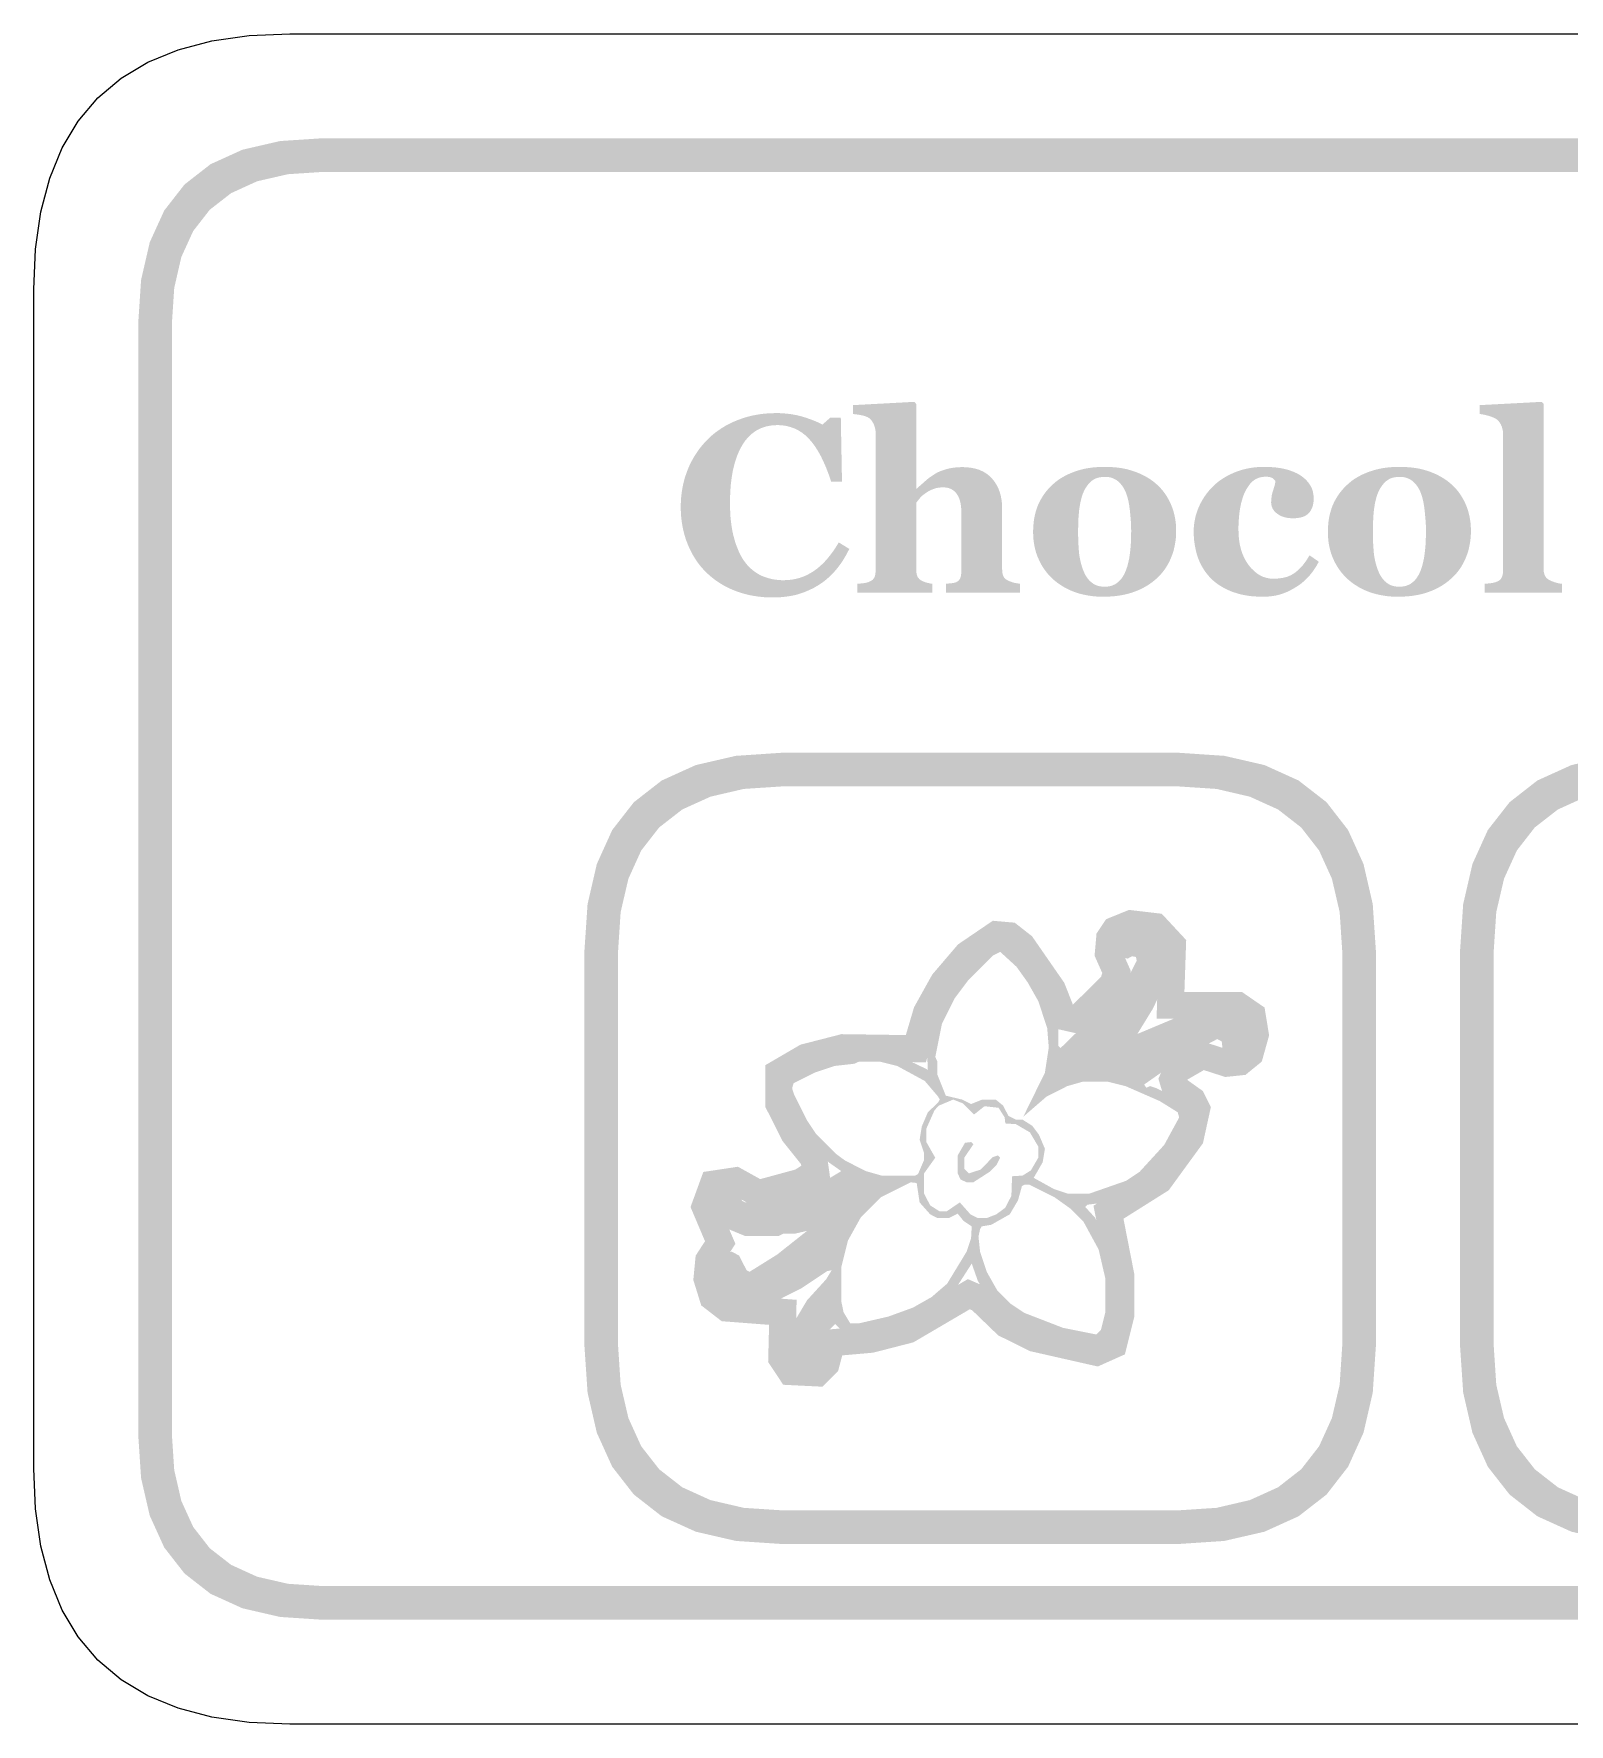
# Model space of a CAD drawing. Header units: millimetres. Extents: x 6 to 297, y 55 to 451.
# Drawn here: x 5.96 to 24.2, y 270.16 to 290.24 of the extents above; entities that cross this region are included whole.
import ezdxf

# ---------------------------------------------------------------- set-up
doc = ezdxf.new("R2010")
doc.units = ezdxf.units.MM
doc.layers.add('CUT', color=1, linetype='Continuous')
doc.layers.add('RASTER', color=7, linetype='Continuous')

msp = doc.modelspace()

# ---------------------------------------------------------------- hatches: boundary and pattern name
at = {"layer": 'RASTER'}
h = msp.add_hatch(color=7, dxfattribs=at)
h.paths.add_polyline_path([(7.2, 286.8), (7.234, 287.316), (7.337, 287.763), (7.509, 288.141), (7.75, 288.45), (8.059, 288.691), (8.438, 288.863), (8.884, 288.966), (9.4, 289), (66.6, 289), (67.116, 288.966), (67.563, 288.863), (67.941, 288.691), (68.25, 288.45), (68.491, 288.141), (68.663, 287.763), (68.766, 287.316), (68.8, 286.8), (68.8, 273.6), (68.766, 273.084), (68.663, 272.638), (68.491, 272.259), (68.25, 271.95), (67.941, 271.709), (67.563, 271.537), (67.116, 271.434), (66.6, 271.4), (9.4, 271.4), (8.884, 271.434), (8.438, 271.537), (8.059, 271.709), (7.75, 271.95), (7.509, 272.259), (7.337, 272.638), (7.234, 273.084), (7.2, 273.6)])
h.paths.add_polyline_path([(7.6, 286.8), (7.6, 273.6), (7.628, 273.178), (7.712, 272.813), (7.853, 272.503), (8.05, 272.25), (8.303, 272.053), (8.612, 271.912), (8.978, 271.828), (9.4, 271.8), (66.6, 271.8), (67.022, 271.828), (67.387, 271.912), (67.697, 272.053), (67.95, 272.25), (68.147, 272.503), (68.288, 272.813), (68.372, 273.178), (68.4, 273.6), (68.4, 286.8), (68.372, 287.222), (68.288, 287.588), (68.147, 287.897), (67.95, 288.15), (67.697, 288.347), (67.387, 288.488), (67.022, 288.572), (66.6, 288.6), (9.4, 288.6), (8.978, 288.572), (8.612, 288.488), (8.303, 288.347), (8.05, 288.15), (7.853, 287.897), (7.712, 287.588), (7.628, 287.222), (7.6, 286.8)], flags=0)
for points in [[(17.675, 283.6), (16.793, 283.6), (16.793, 283.707), (16.801, 283.708), (16.809, 283.708), (16.817, 283.709), (16.825, 283.71), (16.834, 283.711), (16.843, 283.712), (16.853, 283.713), (16.862, 283.714), (16.872, 283.715), (16.881, 283.717), (16.889, 283.718), (16.897, 283.72), (16.904, 283.722), (16.91, 283.724), (16.916, 283.726), (16.921, 283.729), (16.928, 283.733), (16.935, 283.738), (16.941, 283.743), (16.947, 283.749), (16.952, 283.755), (16.957, 283.761), (16.961, 283.768), (16.964, 283.776), (16.967, 283.784), (16.97, 283.793), (16.972, 283.803), (16.973, 283.814), (16.975, 283.826), (16.976, 283.838), (16.976, 283.852), (16.977, 283.867), (16.977, 284.552), (16.976, 284.589), (16.973, 284.623), (16.969, 284.655), (16.962, 284.684), (16.955, 284.711), (16.945, 284.736), (16.933, 284.758), (16.92, 284.778), (16.905, 284.795), (16.889, 284.81), (16.871, 284.823), (16.852, 284.834), (16.831, 284.842), (16.809, 284.848), (16.785, 284.851), (16.76, 284.852), (16.745, 284.852), (16.731, 284.851), (16.717, 284.85), (16.703, 284.848), (16.69, 284.846), (16.676, 284.843), (16.663, 284.839), (16.651, 284.835), (16.638, 284.83), (16.626, 284.825), (16.613, 284.819), (16.601, 284.813), (16.588, 284.807), (16.576, 284.799), (16.564, 284.792), (16.552, 284.784), (16.541, 284.776), (16.532, 284.769), (16.522, 284.761), (16.513, 284.754), (16.505, 284.746), (16.498, 284.739), (16.49, 284.731), (16.484, 284.724), (16.477, 284.716), (16.471, 284.709), (16.466, 284.701), (16.46, 284.695), (16.455, 284.688), (16.45, 284.682), (16.445, 284.675), (16.44, 284.669), (16.44, 283.883), (16.441, 283.87), (16.441, 283.857), (16.442, 283.845), (16.444, 283.834), (16.446, 283.824), (16.448, 283.814), (16.451, 283.805), (16.454, 283.797), (16.457, 283.789), (16.462, 283.782), (16.467, 283.775), (16.473, 283.768), (16.479, 283.762), (16.487, 283.756), (16.495, 283.75), (16.503, 283.745), (16.509, 283.742), (16.515, 283.739), (16.522, 283.736), (16.529, 283.733), (16.536, 283.73), (16.544, 283.727), (16.553, 283.724), (16.561, 283.722), (16.57, 283.719), (16.579, 283.717), (16.588, 283.715), (16.597, 283.713), (16.605, 283.711), (16.614, 283.709), (16.622, 283.708), (16.631, 283.707), (16.631, 283.6), (15.74, 283.6), (15.74, 283.707), (15.75, 283.708), (15.759, 283.708), (15.768, 283.709), (15.778, 283.71), (15.787, 283.711), (15.796, 283.712), (15.805, 283.713), (15.814, 283.714), (15.823, 283.715), (15.832, 283.717), (15.84, 283.718), (15.848, 283.72), (15.856, 283.722), (15.864, 283.724), (15.871, 283.726), (15.878, 283.729), (15.889, 283.734), (15.899, 283.739), (15.909, 283.744), (15.917, 283.75), (15.925, 283.757), (15.931, 283.764), (15.937, 283.771), (15.942, 283.779), (15.946, 283.788), (15.949, 283.797), (15.952, 283.807), (15.954, 283.818), (15.956, 283.829), (15.957, 283.841), (15.958, 283.853), (15.958, 283.867), (15.958, 285.5), (15.958, 285.512), (15.957, 285.524), (15.955, 285.536), (15.953, 285.548), (15.95, 285.561), (15.946, 285.574), (15.942, 285.586), (15.937, 285.6), (15.931, 285.612), (15.924, 285.624), (15.918, 285.635), (15.91, 285.646), (15.902, 285.655), (15.894, 285.664), (15.885, 285.672), (15.875, 285.679), (15.867, 285.683), (15.859, 285.688), (15.849, 285.692), (15.839, 285.696), (15.828, 285.699), (15.816, 285.703), (15.804, 285.706), (15.79, 285.709), (15.776, 285.711), (15.763, 285.714), (15.75, 285.716), (15.737, 285.718), (15.725, 285.719), (15.713, 285.721), (15.702, 285.722), (15.69, 285.723), (15.69, 285.829), (16.418, 285.868), (16.44, 285.844), (16.44, 284.836), (16.446, 284.836), (16.46, 284.849), (16.473, 284.861), (16.486, 284.872), (16.499, 284.884), (16.512, 284.895), (16.524, 284.906), (16.535, 284.916), (16.547, 284.926), (16.558, 284.936), (16.57, 284.947), (16.583, 284.957), (16.596, 284.967), (16.61, 284.977), (16.625, 284.987), (16.64, 284.997), (16.656, 285.008), (16.67, 285.016), (16.685, 285.025), (16.701, 285.033), (16.718, 285.04), (16.736, 285.048), (16.756, 285.055), (16.776, 285.061), (16.797, 285.068), (16.819, 285.074), (16.842, 285.079), (16.864, 285.083), (16.888, 285.086), (16.912, 285.089), (16.936, 285.091), (16.96, 285.092), (16.985, 285.093), (17.043, 285.091), (17.097, 285.084), (17.147, 285.074), (17.193, 285.059), (17.236, 285.039), (17.275, 285.016), (17.31, 284.988), (17.342, 284.956), (17.37, 284.921), (17.394, 284.883), (17.415, 284.842), (17.432, 284.799), (17.445, 284.752), (17.454, 284.703), (17.46, 284.652), (17.461, 284.598), (17.461, 283.88), (17.462, 283.867), (17.462, 283.854), (17.464, 283.842), (17.465, 283.831), (17.468, 283.821), (17.47, 283.811), (17.474, 283.802), (17.478, 283.793), (17.482, 283.786), (17.487, 283.778), (17.494, 283.771), (17.501, 283.764), (17.509, 283.758), (17.517, 283.752), (17.527, 283.747), (17.538, 283.742), (17.544, 283.739), (17.551, 283.736), (17.558, 283.734), (17.565, 283.731), (17.573, 283.729), (17.58, 283.726), (17.588, 283.724), (17.596, 283.722), (17.604, 283.719), (17.613, 283.717), (17.622, 283.715), (17.632, 283.714), (17.642, 283.712), (17.653, 283.71), (17.664, 283.708), (17.675, 283.707)], [(24.11, 283.6), (23.192, 283.6), (23.192, 283.707), (23.201, 283.708), (23.211, 283.708), (23.22, 283.709), (23.229, 283.71), (23.239, 283.711), (23.248, 283.712), (23.257, 283.713), (23.266, 283.714), (23.275, 283.715), (23.283, 283.717), (23.292, 283.718), (23.3, 283.72), (23.308, 283.722), (23.315, 283.724), (23.323, 283.726), (23.33, 283.729), (23.341, 283.734), (23.351, 283.739), (23.361, 283.744), (23.369, 283.75), (23.376, 283.757), (23.383, 283.764), (23.389, 283.771), (23.393, 283.779), (23.397, 283.788), (23.401, 283.797), (23.404, 283.807), (23.406, 283.818), (23.408, 283.829), (23.409, 283.841), (23.41, 283.853), (23.41, 283.867), (23.41, 285.49), (23.41, 285.503), (23.409, 285.517), (23.407, 285.53), (23.404, 285.543), (23.401, 285.556), (23.397, 285.569), (23.393, 285.581), (23.387, 285.593), (23.382, 285.604), (23.375, 285.615), (23.368, 285.625), (23.361, 285.635), (23.353, 285.644), (23.345, 285.652), (23.336, 285.659), (23.327, 285.665), (23.319, 285.67), (23.31, 285.675), (23.3, 285.68), (23.29, 285.684), (23.278, 285.689), (23.266, 285.693), (23.252, 285.698), (23.238, 285.702), (23.223, 285.706), (23.209, 285.71), (23.195, 285.713), (23.182, 285.716), (23.169, 285.718), (23.157, 285.72), (23.145, 285.722), (23.133, 285.723), (23.133, 285.829), (23.87, 285.868), (23.892, 285.844), (23.892, 283.886), (23.892, 283.872), (23.893, 283.86), (23.895, 283.848), (23.897, 283.837), (23.9, 283.826), (23.903, 283.816), (23.907, 283.806), (23.911, 283.798), (23.916, 283.79), (23.922, 283.782), (23.929, 283.775), (23.936, 283.768), (23.944, 283.761), (23.953, 283.755), (23.962, 283.75), (23.973, 283.745), (23.98, 283.742), (23.987, 283.739), (23.995, 283.736), (24.003, 283.733), (24.01, 283.73), (24.018, 283.727), (24.026, 283.724), (24.034, 283.722), (24.042, 283.719), (24.051, 283.717), (24.06, 283.715), (24.069, 283.713), (24.079, 283.711), (24.089, 283.709), (24.1, 283.708), (24.11, 283.707)], [(14.731, 283.544), (14.674, 283.545), (14.619, 283.549), (14.564, 283.555), (14.51, 283.563), (14.457, 283.573), (14.405, 283.586), (14.353, 283.601), (14.303, 283.618), (14.254, 283.638), (14.207, 283.659), (14.161, 283.683), (14.117, 283.709), (14.074, 283.737), (14.033, 283.767), (13.994, 283.799), (13.956, 283.833), (13.921, 283.868), (13.887, 283.906), (13.856, 283.945), (13.826, 283.987), (13.799, 284.03), (13.773, 284.076), (13.749, 284.124), (13.728, 284.173), (13.708, 284.225), (13.691, 284.277), (13.677, 284.331), (13.665, 284.386), (13.656, 284.443), (13.649, 284.5), (13.645, 284.559), (13.644, 284.62), (13.645, 284.679), (13.649, 284.738), (13.656, 284.796), (13.665, 284.852), (13.677, 284.908), (13.691, 284.962), (13.709, 285.015), (13.728, 285.067), (13.75, 285.118), (13.775, 285.167), (13.801, 285.214), (13.83, 285.259), (13.86, 285.303), (13.893, 285.345), (13.928, 285.385), (13.965, 285.424), (14.003, 285.46), (14.043, 285.494), (14.085, 285.525), (14.129, 285.555), (14.175, 285.583), (14.223, 285.608), (14.272, 285.632), (14.324, 285.653), (14.377, 285.672), (14.43, 285.689), (14.485, 285.703), (14.541, 285.714), (14.597, 285.723), (14.654, 285.729), (14.713, 285.733), (14.772, 285.734), (14.815, 285.734), (14.856, 285.732), (14.897, 285.728), (14.937, 285.724), (14.976, 285.718), (15.014, 285.711), (15.051, 285.702), (15.087, 285.693), (15.122, 285.682), (15.155, 285.671), (15.187, 285.66), (15.218, 285.648), (15.247, 285.636), (15.275, 285.624), (15.302, 285.611), (15.327, 285.598), (15.418, 285.679), (15.545, 285.679), (15.559, 284.92), (15.43, 284.92), (15.402, 285.004), (15.372, 285.082), (15.341, 285.154), (15.309, 285.221), (15.275, 285.282), (15.24, 285.337), (15.204, 285.386), (15.166, 285.43), (15.127, 285.468), (15.085, 285.501), (15.041, 285.529), (14.995, 285.552), (14.947, 285.569), (14.897, 285.582), (14.845, 285.59), (14.791, 285.592), (14.724, 285.588), (14.662, 285.577), (14.603, 285.558), (14.549, 285.532), (14.498, 285.497), (14.452, 285.456), (14.41, 285.407), (14.372, 285.35), (14.338, 285.286), (14.309, 285.216), (14.285, 285.14), (14.264, 285.058), (14.249, 284.97), (14.237, 284.876), (14.231, 284.776), (14.229, 284.669), (14.229, 284.609), (14.232, 284.55), (14.235, 284.494), (14.241, 284.44), (14.248, 284.388), (14.256, 284.339), (14.266, 284.292), (14.278, 284.247), (14.29, 284.204), (14.304, 284.163), (14.319, 284.125), (14.334, 284.089), (14.351, 284.055), (14.368, 284.022), (14.386, 283.993), (14.406, 283.965), (14.427, 283.938), (14.45, 283.913), (14.474, 283.89), (14.498, 283.868), (14.524, 283.849), (14.551, 283.831), (14.578, 283.815), (14.606, 283.801), (14.636, 283.789), (14.666, 283.779), (14.697, 283.77), (14.728, 283.762), (14.761, 283.757), (14.794, 283.753), (14.828, 283.75), (14.863, 283.749), (14.913, 283.751), (14.963, 283.756), (15.01, 283.765), (15.057, 283.777), (15.102, 283.793), (15.145, 283.812), (15.187, 283.835), (15.228, 283.861), (15.268, 283.89), (15.307, 283.924), (15.345, 283.96), (15.382, 284.001), (15.418, 284.045), (15.453, 284.092), (15.487, 284.143), (15.521, 284.198), (15.646, 284.121), (15.63, 284.09), (15.614, 284.059), (15.597, 284.029), (15.579, 283.999), (15.561, 283.971), (15.542, 283.943), (15.523, 283.917), (15.503, 283.891), (15.482, 283.866), (15.461, 283.842), (15.439, 283.818), (15.416, 283.796), (15.392, 283.775), (15.368, 283.754), (15.343, 283.734), (15.317, 283.716), (15.288, 283.696), (15.258, 283.678), (15.227, 283.66), (15.195, 283.644), (15.163, 283.629), (15.13, 283.615), (15.096, 283.602), (15.061, 283.59), (15.026, 283.579), (14.988, 283.57), (14.949, 283.562), (14.909, 283.556), (14.867, 283.551), (14.823, 283.547), (14.778, 283.545), (14.731, 283.544)], [(20.554, 283.553), (20.504, 283.554), (20.455, 283.557), (20.408, 283.561), (20.362, 283.568), (20.318, 283.576), (20.275, 283.586), (20.234, 283.599), (20.194, 283.612), (20.156, 283.628), (20.12, 283.645), (20.085, 283.663), (20.052, 283.683), (20.021, 283.703), (19.991, 283.726), (19.963, 283.749), (19.937, 283.774), (19.913, 283.801), (19.89, 283.829), (19.868, 283.858), (19.849, 283.888), (19.831, 283.919), (19.814, 283.952), (19.799, 283.985), (19.786, 284.02), (19.774, 284.056), (19.764, 284.093), (19.756, 284.13), (19.749, 284.169), (19.743, 284.208), (19.739, 284.248), (19.737, 284.288), (19.736, 284.329), (19.737, 284.367), (19.74, 284.405), (19.745, 284.442), (19.752, 284.478), (19.76, 284.514), (19.771, 284.55), (19.783, 284.585), (19.797, 284.62), (19.813, 284.653), (19.83, 284.686), (19.849, 284.718), (19.869, 284.749), (19.89, 284.778), (19.913, 284.807), (19.937, 284.835), (19.962, 284.861), (19.989, 284.887), (20.019, 284.912), (20.049, 284.935), (20.082, 284.957), (20.116, 284.978), (20.152, 284.997), (20.189, 285.015), (20.228, 285.032), (20.268, 285.047), (20.309, 285.06), (20.352, 285.071), (20.395, 285.08), (20.439, 285.087), (20.485, 285.092), (20.531, 285.095), (20.579, 285.096), (20.644, 285.094), (20.706, 285.089), (20.765, 285.081), (20.82, 285.07), (20.871, 285.056), (20.919, 285.038), (20.964, 285.018), (21.005, 284.994), (21.042, 284.967), (21.073, 284.938), (21.1, 284.907), (21.122, 284.874), (21.14, 284.839), (21.152, 284.801), (21.159, 284.761), (21.162, 284.719), (21.161, 284.693), (21.158, 284.669), (21.154, 284.646), (21.148, 284.624), (21.14, 284.603), (21.13, 284.584), (21.119, 284.566), (21.106, 284.549), (21.091, 284.534), (21.073, 284.521), (21.053, 284.51), (21.03, 284.501), (21.005, 284.494), (20.977, 284.489), (20.947, 284.486), (20.914, 284.485), (20.887, 284.486), (20.861, 284.488), (20.837, 284.492), (20.813, 284.498), (20.791, 284.505), (20.769, 284.514), (20.749, 284.525), (20.73, 284.538), (20.713, 284.551), (20.698, 284.566), (20.685, 284.582), (20.675, 284.598), (20.667, 284.616), (20.661, 284.635), (20.657, 284.654), (20.656, 284.675), (20.657, 284.693), (20.658, 284.711), (20.66, 284.729), (20.662, 284.747), (20.665, 284.764), (20.669, 284.782), (20.674, 284.8), (20.68, 284.817), (20.685, 284.834), (20.69, 284.85), (20.695, 284.865), (20.698, 284.879), (20.702, 284.892), (20.704, 284.904), (20.706, 284.915), (20.708, 284.924), (20.703, 284.931), (20.699, 284.937), (20.694, 284.942), (20.689, 284.947), (20.684, 284.952), (20.678, 284.957), (20.673, 284.961), (20.667, 284.965), (20.66, 284.968), (20.652, 284.971), (20.644, 284.973), (20.635, 284.975), (20.625, 284.976), (20.613, 284.978), (20.602, 284.978), (20.589, 284.978), (20.573, 284.978), (20.557, 284.976), (20.541, 284.974), (20.526, 284.971), (20.511, 284.966), (20.497, 284.961), (20.482, 284.955), (20.469, 284.948), (20.455, 284.939), (20.442, 284.929), (20.429, 284.918), (20.416, 284.905), (20.404, 284.891), (20.392, 284.875), (20.38, 284.858), (20.368, 284.839), (20.357, 284.82), (20.346, 284.8), (20.336, 284.777), (20.327, 284.754), (20.318, 284.728), (20.31, 284.701), (20.302, 284.673), (20.295, 284.643), (20.289, 284.611), (20.283, 284.578), (20.279, 284.544), (20.275, 284.507), (20.272, 284.47), (20.27, 284.43), (20.268, 284.39), (20.268, 284.347), (20.27, 284.283), (20.276, 284.223), (20.285, 284.166), (20.299, 284.112), (20.316, 284.061), (20.337, 284.013), (20.362, 283.968), (20.39, 283.927), (20.422, 283.889), (20.455, 283.857), (20.489, 283.829), (20.525, 283.807), (20.562, 283.789), (20.601, 283.777), (20.641, 283.769), (20.683, 283.767), (20.722, 283.768), (20.76, 283.772), (20.795, 283.777), (20.829, 283.785), (20.86, 283.795), (20.889, 283.808), (20.916, 283.823), (20.941, 283.84), (20.965, 283.859), (20.988, 283.88), (21.01, 283.902), (21.032, 283.927), (21.053, 283.954), (21.073, 283.982), (21.093, 284.013), (21.112, 284.045), (21.222, 283.969), (21.21, 283.947), (21.198, 283.925), (21.185, 283.904), (21.172, 283.884), (21.158, 283.863), (21.144, 283.844), (21.129, 283.825), (21.113, 283.806), (21.097, 283.788), (21.08, 283.77), (21.063, 283.753), (21.044, 283.736), (21.025, 283.72), (21.005, 283.704), (20.984, 283.689), (20.962, 283.675), (20.939, 283.66), (20.916, 283.647), (20.893, 283.634), (20.869, 283.622), (20.846, 283.611), (20.822, 283.601), (20.799, 283.592), (20.775, 283.584), (20.751, 283.577), (20.725, 283.57), (20.699, 283.565), (20.672, 283.561), (20.644, 283.557), (20.615, 283.555), (20.585, 283.554), (20.554, 283.553)]]:
    msp.add_hatch(color=7, dxfattribs=at).paths.add_polyline_path(points)
h = msp.add_hatch(color=7, dxfattribs=at)
h.paths.add_polyline_path([(19.306, 284.88), (19.332, 284.854), (19.357, 284.827), (19.38, 284.799), (19.401, 284.769), (19.421, 284.738), (19.439, 284.706), (19.456, 284.673), (19.471, 284.639), (19.485, 284.603), (19.496, 284.567), (19.506, 284.53), (19.514, 284.492), (19.52, 284.454), (19.525, 284.414), (19.527, 284.375), (19.528, 284.334), (19.527, 284.294), (19.525, 284.254), (19.52, 284.215), (19.514, 284.176), (19.506, 284.138), (19.497, 284.1), (19.485, 284.063), (19.472, 284.027), (19.457, 283.992), (19.44, 283.957), (19.422, 283.925), (19.403, 283.893), (19.381, 283.863), (19.358, 283.834), (19.333, 283.806), (19.307, 283.78), (19.278, 283.754), (19.246, 283.728), (19.214, 283.705), (19.18, 283.683), (19.145, 283.663), (19.108, 283.644), (19.07, 283.627), (19.031, 283.612), (18.99, 283.598), (18.948, 283.586), (18.904, 283.576), (18.859, 283.568), (18.812, 283.561), (18.764, 283.557), (18.715, 283.554), (18.664, 283.553), (18.62, 283.554), (18.576, 283.556), (18.534, 283.56), (18.492, 283.566), (18.452, 283.573), (18.412, 283.582), (18.373, 283.592), (18.335, 283.604), (18.298, 283.618), (18.262, 283.633), (18.227, 283.65), (18.194, 283.668), (18.161, 283.689), (18.129, 283.71), (18.099, 283.733), (18.069, 283.758), (18.042, 283.783), (18.017, 283.81), (17.992, 283.838), (17.97, 283.868), (17.948, 283.899), (17.929, 283.931), (17.91, 283.965), (17.894, 284.001), (17.878, 284.037), (17.865, 284.075), (17.854, 284.114), (17.845, 284.154), (17.838, 284.194), (17.833, 284.236), (17.83, 284.279), (17.829, 284.324), (17.83, 284.367), (17.833, 284.409), (17.837, 284.45), (17.843, 284.49), (17.851, 284.528), (17.861, 284.565), (17.872, 284.602), (17.885, 284.636), (17.9, 284.67), (17.917, 284.703), (17.936, 284.735), (17.956, 284.766), (17.978, 284.796), (18.002, 284.825), (18.027, 284.853), (18.055, 284.88), (18.083, 284.905), (18.112, 284.929), (18.143, 284.951), (18.176, 284.971), (18.21, 284.99), (18.246, 285.008), (18.283, 285.024), (18.322, 285.039), (18.362, 285.052), (18.404, 285.064), (18.446, 285.074), (18.49, 285.082), (18.535, 285.088), (18.581, 285.092), (18.629, 285.095), (18.677, 285.096), (18.728, 285.095), (18.777, 285.092), (18.824, 285.088), (18.87, 285.082), (18.914, 285.074), (18.957, 285.064), (18.999, 285.052), (19.038, 285.039), (19.077, 285.024), (19.114, 285.008), (19.149, 284.99), (19.183, 284.971), (19.216, 284.951), (19.247, 284.929), (19.277, 284.905), (19.306, 284.88)])
h.paths.add_polyline_path([(18.931, 283.865), (18.938, 283.886), (18.946, 283.908), (18.952, 283.932), (18.959, 283.956), (18.964, 283.981), (18.97, 284.008), (18.974, 284.036), (18.978, 284.064), (18.982, 284.094), (18.985, 284.125), (18.988, 284.158), (18.99, 284.191), (18.991, 284.226), (18.993, 284.262), (18.993, 284.299), (18.994, 284.337), (18.993, 284.363), (18.993, 284.39), (18.992, 284.418), (18.99, 284.447), (18.988, 284.476), (18.985, 284.507), (18.982, 284.539), (18.979, 284.571), (18.975, 284.603), (18.971, 284.634), (18.966, 284.662), (18.961, 284.689), (18.955, 284.714), (18.949, 284.738), (18.942, 284.759), (18.935, 284.779), (18.926, 284.802), (18.916, 284.823), (18.905, 284.843), (18.893, 284.862), (18.881, 284.879), (18.867, 284.895), (18.853, 284.91), (18.838, 284.924), (18.822, 284.937), (18.804, 284.947), (18.786, 284.956), (18.767, 284.964), (18.747, 284.97), (18.726, 284.974), (18.703, 284.976), (18.68, 284.977), (18.655, 284.976), (18.631, 284.973), (18.608, 284.969), (18.587, 284.963), (18.566, 284.955), (18.548, 284.945), (18.53, 284.933), (18.514, 284.92), (18.499, 284.905), (18.485, 284.889), (18.471, 284.872), (18.459, 284.854), (18.447, 284.835), (18.437, 284.815), (18.427, 284.794), (18.418, 284.772), (18.411, 284.751), (18.404, 284.728), (18.398, 284.705), (18.392, 284.681), (18.387, 284.656), (18.383, 284.631), (18.379, 284.604), (18.375, 284.576), (18.373, 284.548), (18.37, 284.52), (18.368, 284.491), (18.367, 284.462), (18.365, 284.433), (18.365, 284.403), (18.364, 284.373), (18.364, 284.343), (18.364, 284.304), (18.364, 284.266), (18.365, 284.231), (18.366, 284.197), (18.368, 284.165), (18.37, 284.134), (18.372, 284.105), (18.374, 284.078), (18.377, 284.052), (18.381, 284.026), (18.386, 284), (18.392, 283.973), (18.398, 283.947), (18.406, 283.921), (18.414, 283.894), (18.424, 283.868), (18.433, 283.846), (18.443, 283.825), (18.453, 283.805), (18.465, 283.787), (18.477, 283.769), (18.491, 283.753), (18.505, 283.738), (18.521, 283.725), (18.537, 283.712), (18.554, 283.701), (18.572, 283.692), (18.592, 283.685), (18.612, 283.679), (18.634, 283.675), (18.657, 283.673), (18.68, 283.672), (18.702, 283.673), (18.723, 283.675), (18.743, 283.679), (18.762, 283.684), (18.78, 283.691), (18.798, 283.699), (18.815, 283.709), (18.831, 283.721), (18.846, 283.734), (18.861, 283.748), (18.875, 283.764), (18.887, 283.781), (18.899, 283.8), (18.911, 283.82), (18.921, 283.842), (18.931, 283.865)], flags=0)
h = msp.add_hatch(color=7, dxfattribs=at)
h.paths.add_polyline_path([(22.807, 284.88), (22.833, 284.854), (22.858, 284.827), (22.881, 284.799), (22.902, 284.769), (22.922, 284.738), (22.94, 284.706), (22.957, 284.673), (22.972, 284.639), (22.986, 284.603), (22.997, 284.567), (23.007, 284.53), (23.015, 284.492), (23.021, 284.454), (23.026, 284.414), (23.028, 284.375), (23.029, 284.334), (23.028, 284.294), (23.026, 284.254), (23.021, 284.215), (23.015, 284.176), (23.007, 284.138), (22.998, 284.1), (22.986, 284.063), (22.973, 284.027), (22.958, 283.992), (22.941, 283.957), (22.923, 283.925), (22.904, 283.893), (22.882, 283.863), (22.859, 283.834), (22.834, 283.806), (22.808, 283.78), (22.778, 283.754), (22.747, 283.728), (22.715, 283.705), (22.681, 283.683), (22.646, 283.663), (22.609, 283.644), (22.571, 283.627), (22.532, 283.612), (22.491, 283.598), (22.449, 283.586), (22.405, 283.576), (22.36, 283.568), (22.313, 283.561), (22.265, 283.557), (22.216, 283.554), (22.165, 283.553), (22.121, 283.554), (22.077, 283.556), (22.035, 283.56), (21.993, 283.566), (21.953, 283.573), (21.913, 283.582), (21.874, 283.592), (21.836, 283.604), (21.799, 283.618), (21.763, 283.633), (21.728, 283.65), (21.695, 283.668), (21.662, 283.689), (21.63, 283.71), (21.6, 283.733), (21.57, 283.758), (21.543, 283.783), (21.518, 283.81), (21.493, 283.838), (21.471, 283.868), (21.449, 283.899), (21.43, 283.931), (21.411, 283.965), (21.395, 284.001), (21.379, 284.037), (21.366, 284.075), (21.355, 284.114), (21.346, 284.154), (21.339, 284.194), (21.334, 284.236), (21.331, 284.279), (21.33, 284.324), (21.331, 284.367), (21.334, 284.409), (21.338, 284.45), (21.344, 284.49), (21.352, 284.528), (21.362, 284.565), (21.373, 284.602), (21.386, 284.636), (21.401, 284.67), (21.418, 284.703), (21.437, 284.735), (21.457, 284.766), (21.479, 284.796), (21.503, 284.825), (21.528, 284.853), (21.556, 284.88), (21.584, 284.905), (21.613, 284.929), (21.644, 284.951), (21.677, 284.971), (21.711, 284.99), (21.747, 285.008), (21.784, 285.024), (21.823, 285.039), (21.863, 285.052), (21.905, 285.064), (21.947, 285.074), (21.991, 285.082), (22.036, 285.088), (22.082, 285.092), (22.13, 285.095), (22.178, 285.096), (22.229, 285.095), (22.278, 285.092), (22.325, 285.088), (22.371, 285.082), (22.415, 285.074), (22.458, 285.064), (22.5, 285.052), (22.539, 285.039), (22.578, 285.024), (22.615, 285.008), (22.65, 284.99), (22.684, 284.971), (22.717, 284.951), (22.748, 284.929), (22.778, 284.905), (22.807, 284.88)])
h.paths.add_polyline_path([(22.432, 283.865), (22.439, 283.886), (22.447, 283.908), (22.453, 283.932), (22.46, 283.956), (22.465, 283.981), (22.471, 284.008), (22.475, 284.036), (22.479, 284.064), (22.483, 284.094), (22.486, 284.125), (22.489, 284.158), (22.491, 284.191), (22.492, 284.226), (22.494, 284.262), (22.494, 284.299), (22.495, 284.337), (22.494, 284.363), (22.494, 284.39), (22.493, 284.418), (22.491, 284.447), (22.489, 284.476), (22.486, 284.507), (22.483, 284.539), (22.48, 284.571), (22.476, 284.603), (22.472, 284.634), (22.467, 284.662), (22.462, 284.689), (22.456, 284.714), (22.45, 284.738), (22.443, 284.759), (22.436, 284.779), (22.427, 284.802), (22.417, 284.823), (22.406, 284.843), (22.394, 284.862), (22.382, 284.879), (22.368, 284.895), (22.354, 284.91), (22.339, 284.924), (22.323, 284.937), (22.305, 284.947), (22.287, 284.956), (22.268, 284.964), (22.248, 284.97), (22.227, 284.974), (22.204, 284.976), (22.181, 284.977), (22.156, 284.976), (22.132, 284.973), (22.109, 284.969), (22.088, 284.963), (22.067, 284.955), (22.049, 284.945), (22.031, 284.933), (22.015, 284.92), (22, 284.905), (21.986, 284.889), (21.972, 284.872), (21.96, 284.854), (21.948, 284.835), (21.938, 284.815), (21.928, 284.794), (21.919, 284.772), (21.912, 284.751), (21.905, 284.728), (21.899, 284.705), (21.893, 284.681), (21.888, 284.656), (21.884, 284.631), (21.88, 284.604), (21.876, 284.576), (21.874, 284.548), (21.871, 284.52), (21.869, 284.491), (21.868, 284.462), (21.866, 284.433), (21.865, 284.403), (21.865, 284.373), (21.865, 284.343), (21.865, 284.304), (21.865, 284.266), (21.866, 284.231), (21.867, 284.197), (21.869, 284.165), (21.871, 284.134), (21.873, 284.105), (21.875, 284.078), (21.878, 284.052), (21.882, 284.026), (21.887, 284), (21.893, 283.973), (21.899, 283.947), (21.907, 283.921), (21.915, 283.894), (21.925, 283.868), (21.934, 283.846), (21.943, 283.825), (21.954, 283.805), (21.966, 283.787), (21.978, 283.769), (21.992, 283.753), (22.006, 283.738), (22.021, 283.725), (22.038, 283.712), (22.055, 283.701), (22.073, 283.692), (22.093, 283.685), (22.113, 283.679), (22.135, 283.675), (22.158, 283.673), (22.181, 283.672), (22.203, 283.673), (22.224, 283.675), (22.244, 283.679), (22.263, 283.684), (22.281, 283.691), (22.299, 283.699), (22.316, 283.709), (22.332, 283.721), (22.347, 283.734), (22.362, 283.748), (22.376, 283.764), (22.388, 283.781), (22.4, 283.8), (22.412, 283.82), (22.422, 283.842), (22.432, 283.865)], flags=0)
h = msp.add_hatch(color=7, dxfattribs=at)
h.paths.add_polyline_path([(12.5, 279.35), (12.537, 279.901), (12.647, 280.378), (12.83, 280.782), (13.087, 281.112), (13.418, 281.37), (13.822, 281.553), (14.299, 281.663), (14.85, 281.7), (19.55, 281.7), (20.101, 281.663), (20.578, 281.553), (20.982, 281.37), (21.313, 281.113), (21.57, 280.782), (21.753, 280.378), (21.863, 279.901), (21.9, 279.35), (21.9, 274.65), (21.863, 274.099), (21.753, 273.622), (21.57, 273.218), (21.313, 272.887), (20.982, 272.63), (20.578, 272.447), (20.101, 272.337), (19.55, 272.3), (14.85, 272.3), (14.299, 272.337), (13.822, 272.447), (13.418, 272.63), (13.087, 272.888), (12.83, 273.218), (12.647, 273.622), (12.537, 274.099), (12.5, 274.65)])
h.paths.add_polyline_path([(12.9, 279.35), (12.9, 274.65), (12.93, 274.193), (13.022, 273.797), (13.174, 273.462), (13.388, 273.188), (13.662, 272.974), (13.997, 272.822), (14.393, 272.73), (14.85, 272.7), (19.55, 272.7), (20.007, 272.73), (20.403, 272.822), (20.738, 272.974), (21.013, 273.188), (21.226, 273.462), (21.378, 273.797), (21.47, 274.193), (21.5, 274.65), (21.5, 279.35), (21.47, 279.807), (21.378, 280.203), (21.226, 280.538), (21.013, 280.812), (20.738, 281.026), (20.403, 281.178), (20.007, 281.27), (19.55, 281.3), (14.85, 281.3), (14.393, 281.27), (13.997, 281.178), (13.662, 281.026), (13.388, 280.813), (13.174, 280.538), (13.022, 280.203), (12.93, 279.807), (12.9, 279.35)], flags=0)
h = msp.add_hatch(color=7, dxfattribs=at)
h.paths.add_polyline_path([(22.9, 279.35), (22.937, 279.901), (23.047, 280.378), (23.23, 280.782), (23.488, 281.112), (23.818, 281.37), (24.222, 281.553), (24.699, 281.663), (25.25, 281.7), (29.95, 281.7), (30.501, 281.663), (30.978, 281.553), (31.382, 281.37), (31.713, 281.113), (31.97, 280.782), (32.153, 280.378), (32.263, 279.901), (32.3, 279.35), (32.3, 274.65), (32.263, 274.099), (32.153, 273.622), (31.97, 273.218), (31.713, 272.887), (31.382, 272.63), (30.978, 272.447), (30.501, 272.337), (29.95, 272.3), (25.25, 272.3), (24.699, 272.337), (24.222, 272.447), (23.818, 272.63), (23.488, 272.888), (23.23, 273.218), (23.047, 273.622), (22.937, 274.099), (22.9, 274.65)])
h.paths.add_polyline_path([(23.3, 279.35), (23.3, 274.65), (23.33, 274.193), (23.422, 273.797), (23.574, 273.462), (23.788, 273.188), (24.062, 272.974), (24.397, 272.822), (24.793, 272.73), (25.25, 272.7), (29.95, 272.7), (30.407, 272.73), (30.803, 272.822), (31.138, 272.974), (31.413, 273.188), (31.626, 273.462), (31.778, 273.797), (31.87, 274.193), (31.9, 274.65), (31.9, 279.35), (31.87, 279.807), (31.778, 280.203), (31.626, 280.538), (31.413, 280.812), (31.138, 281.026), (30.803, 281.178), (30.407, 281.27), (29.95, 281.3), (25.25, 281.3), (24.793, 281.27), (24.397, 281.178), (24.062, 281.026), (23.788, 280.813), (23.574, 280.538), (23.422, 280.203), (23.33, 279.807), (23.3, 279.35)], flags=0)
h = msp.add_hatch(color=7, dxfattribs=at)
h.paths.add_polyline_path([(18.968, 279.833), (19.357, 279.787), (19.647, 279.475), (19.626, 278.859), (20.308, 278.859), (20.578, 278.673), (20.632, 278.342), (20.545, 278.031), (20.351, 277.873), (20.111, 277.848), (19.857, 277.93), (19.661, 277.817), (19.657, 277.807), (19.654, 277.817), (19.844, 277.682), (19.94, 277.49), (19.846, 277.061), (19.439, 276.502), (18.902, 276.164), (19.033, 275.496), (19.033, 275.009), (18.919, 274.553), (18.597, 274.409), (17.79, 274.592), (17.414, 274.779), (17.106, 275.076), (17.077, 275.089), (16.407, 274.696), (15.928, 274.573), (15.562, 274.541), (15.513, 274.356), (15.326, 274.169), (14.861, 274.192), (14.682, 274.461), (14.693, 274.904), (14.13, 274.947), (13.887, 275.135), (13.793, 275.437), (13.821, 275.726), (13.932, 275.897), (13.76, 276.303), (13.912, 276.72), (14.323, 276.782), (14.588, 276.635), (15.004, 276.748), (15.075, 276.793), (15.071, 276.815), (14.852, 277.089), (14.649, 277.492), (14.649, 277.989), (15.066, 278.232), (15.553, 278.357), (16.317, 278.346), (16.415, 278.677), (16.631, 279.065), (16.937, 279.423), (17.35, 279.704), (17.611, 279.681), (17.816, 279.52), (18.199, 278.967), (18.303, 278.704), (18.299, 278.705), (18.636, 279.037), (18.65, 279.084), (18.559, 279.289), (18.582, 279.552), (18.695, 279.722)])
h.paths.add_polyline_path([(19.012, 279.506), (18.907, 279.463), (18.893, 279.442), (18.885, 279.343), (18.99, 279.107), (18.919, 278.867), (18.4, 278.354), (18.067, 278.429), (17.915, 278.815), (17.58, 279.298), (17.488, 279.371), (17.436, 279.375), (17.152, 279.183), (16.895, 278.881), (16.712, 278.552), (16.555, 278.022), (15.591, 278.037), (15.189, 277.933), (14.969, 277.805), (14.969, 277.568), (15.122, 277.263), (15.376, 276.947), (15.42, 276.635), (15.135, 276.451), (14.546, 276.293), (14.263, 276.449), (14.148, 276.432), (14.104, 276.311), (14.293, 275.866), (14.132, 275.618), (14.118, 275.47), (14.163, 275.326), (14.25, 275.259), (15.02, 275.201), (15.005, 274.554), (15.038, 274.504), (15.201, 274.496), (15.226, 274.521), (15.31, 274.841), (15.874, 274.889), (16.284, 274.995), (17.054, 275.447), (17.286, 275.347), (17.6, 275.044), (17.898, 274.896), (18.564, 274.745), (18.646, 274.781), (18.713, 275.048), (18.713, 275.465), (18.546, 276.318), (19.216, 276.74), (19.548, 277.195), (19.603, 277.448), (19.593, 277.468), (19.379, 277.62), (19.317, 277.827), (19.409, 278.04), (19.819, 278.278), (20.145, 278.173), (20.223, 278.181), (20.264, 278.214), (20.304, 278.36), (20.284, 278.487), (20.208, 278.539), (19.295, 278.539), (19.322, 279.354), (19.203, 279.483), (19.012, 279.506)], flags=0)
h = msp.add_hatch(color=7, dxfattribs=at)
h.paths.add_polyline_path([(19.014, 279.593), (19.166, 279.601), (19.253, 279.555), (19.36, 279.476), (19.431, 279.335), (19.431, 279.095), (19.405, 278.989), (19.253, 278.662), (19.067, 278.359), (19.617, 278.59), (19.963, 278.67), (20.176, 278.644), (20.316, 278.572), (20.37, 278.519), (20.415, 278.404), (20.354, 278.2), (20.263, 278.104), (20.229, 278.085), (20.088, 278.104), (20.069, 278.271), (20.016, 278.298), (19.663, 278.12), (19.147, 277.758), (19.173, 277.721), (19.219, 277.74), (19.298, 277.713), (19.546, 277.588), (19.679, 277.482), (19.697, 277.368), (19.644, 277.235), (19.546, 277.041), (19.413, 276.855), (19.147, 276.589), (18.9, 276.437), (18.687, 276.358), (18.474, 276.331), (18.448, 276.304), (18.562, 276.18), (18.687, 275.932), (18.793, 275.507), (18.793, 275.002), (18.695, 274.702), (18.607, 274.656), (18.395, 274.683), (17.836, 274.842), (17.589, 274.967), (17.27, 275.26), (17.172, 275.427), (17.1, 275.632), (16.861, 275.26), (16.595, 275.074), (16.295, 274.922), (15.763, 274.789), (15.604, 274.789), (15.479, 274.914), (15.356, 274.797), (15.285, 274.683), (15.311, 274.577), (15.293, 274.462), (15.152, 274.364), (15.011, 274.409), (14.913, 274.55), (14.913, 274.736), (14.966, 274.896), (15.144, 275.196), (15.372, 275.446), (15.436, 275.552), (15.383, 275.542), (15.08, 275.34), (14.833, 275.215), (14.567, 275.135), (14.328, 275.135), (14.16, 275.207), (14.054, 275.34), (14.009, 275.48), (14.054, 275.648), (14.097, 275.712), (14.168, 275.746), (14.248, 275.773), (14.336, 275.728), (14.426, 275.552), (14.461, 275.534), (14.788, 275.738), (15.144, 276.02), (14.992, 275.985), (14.859, 275.985), (14.806, 275.959), (14.408, 275.959), (14.107, 276.084), (14.009, 276.251), (14.009, 276.384), (14.054, 276.472), (14.134, 276.552), (14.221, 276.57), (14.309, 276.525), (14.373, 276.376), (14.408, 276.358), (14.54, 276.358), (14.939, 276.464), (15.418, 276.65), (15.55, 276.73), (15.41, 276.828), (15.197, 277.041), (15.064, 277.227), (14.966, 277.394), (14.859, 277.66), (14.878, 277.828), (15.011, 277.934), (15.178, 278.006), (15.418, 278.085), (15.683, 278.139), (16.056, 278.139), (16.321, 278.059), (16.579, 277.934), (16.561, 278.298), (16.64, 278.564), (16.765, 278.811), (16.872, 278.971), (17.164, 279.29), (17.438, 279.468), (17.552, 279.422), (17.658, 279.316), (17.924, 278.944), (18.102, 278.537), (18.129, 278.431), (18.129, 278.218), (18.155, 278.192), (18.775, 278.795), (18.987, 279.088), (19.059, 279.228), (19.051, 279.274), (19.006, 279.282), (18.953, 279.255), (18.839, 279.274), (18.793, 279.335), (18.793, 279.414), (18.865, 279.529)])
h.paths.add_polyline_path([(17.438, 279.335), (17.35, 279.29), (17.058, 278.997), (16.898, 278.784), (16.747, 278.484), (16.667, 278.085), (16.693, 278.032), (16.693, 277.873), (16.792, 277.626), (16.986, 277.58), (17.092, 277.527), (17.225, 277.58), (17.385, 277.58), (17.472, 277.509), (17.536, 277.386), (17.624, 277.341), (17.704, 277.341), (17.818, 277.269), (17.898, 277.163), (17.969, 276.996), (17.943, 276.836), (17.836, 276.65), (18.076, 276.517), (18.235, 276.464), (18.501, 276.464), (18.934, 276.615), (19.094, 276.722), (19.386, 277.041), (19.564, 277.368), (19.546, 277.429), (19.333, 277.562), (18.926, 277.74), (18.714, 277.793), (18.421, 277.793), (18.235, 277.74), (17.988, 277.615), (17.712, 277.376), (17.969, 277.899), (18.015, 278.2), (17.996, 278.431), (17.89, 278.75), (17.765, 278.971), (17.632, 279.157)], flags=0)
h.paths.add_polyline_path([(15.763, 278.032), (15.71, 278.006), (15.471, 277.979), (15.232, 277.899), (14.984, 277.774), (14.966, 277.713), (14.992, 277.634), (15.144, 277.333), (15.25, 277.174), (15.489, 276.934), (15.596, 276.855), (15.843, 276.73), (16.029, 276.677), (16.428, 276.677), (16.462, 276.695), (16.534, 276.863), (16.534, 276.942), (16.481, 277.102), (16.507, 277.261), (16.579, 277.429), (16.701, 277.546), (16.72, 277.58), (16.701, 277.615), (16.542, 277.801), (16.215, 277.979), (16.002, 278.032)], flags=0)
h.paths.add_polyline_path([(16.88, 277.58), (16.712, 277.509), (16.659, 277.455), (16.561, 277.235), (16.561, 277.075), (16.667, 276.889), (16.534, 276.703), (16.534, 276.464), (16.606, 276.323), (16.72, 276.251), (16.8, 276.251), (16.959, 276.358), (17.084, 276.217), (17.172, 276.172), (17.278, 276.172), (17.393, 276.217), (17.499, 276.296), (17.571, 276.437), (17.579, 276.669), (17.704, 276.677), (17.802, 276.738), (17.89, 276.889), (17.89, 277.022), (17.791, 277.19), (17.624, 277.288), (17.499, 277.296), (17.491, 277.368), (17.419, 277.482), (17.252, 277.501), (17.127, 277.402), (16.994, 277.535)], flags=0)
h.paths.add_polyline_path([(17.02, 277.067), (17.092, 277.075), (17.119, 277.049), (17.012, 276.889), (17.012, 276.756), (17.066, 276.703), (17.206, 276.748), (17.35, 276.897), (17.411, 276.916), (17.438, 276.889), (17.393, 276.802), (17.313, 276.722), (17.119, 276.597), (17.039, 276.597), (16.967, 276.631), (16.933, 276.703), (16.933, 276.916)], flags=0)
h.paths.add_polyline_path([(16.375, 276.597), (16.021, 276.419), (15.782, 276.18), (15.63, 275.906), (15.55, 275.587), (15.55, 275.188), (15.577, 275.055), (15.657, 274.922), (15.763, 274.922), (16.109, 275.002), (16.401, 275.108), (16.622, 275.233), (16.808, 275.393), (17.039, 275.773), (17.092, 275.932), (17.1, 276.073), (17.004, 276.137), (16.933, 276.225), (16.826, 276.172), (16.693, 276.172), (16.606, 276.217), (16.481, 276.358), (16.446, 276.589)], flags=0)
h.paths.add_polyline_path([(17.73, 276.57), (17.696, 276.552), (17.65, 276.384), (17.552, 276.217), (17.331, 276.092), (17.217, 276.073), (17.199, 276.039), (17.18, 275.951), (17.199, 275.773), (17.278, 275.534), (17.403, 275.313), (17.563, 275.153), (17.722, 275.047), (18.182, 274.869), (18.581, 274.789), (18.634, 274.842), (18.687, 275.055), (18.687, 275.454), (18.607, 275.799), (18.429, 276.126), (18.27, 276.286), (18.084, 276.419), (17.783, 276.57)], flags=0)

# ---------------------------------------------------------------- linework, layer by layer
at = {"layer": 'CUT'}
msp.add_lwpolyline([(67.001, 270.16), (8.999, 270.16), (8.517, 270.181), (8.075, 270.244), (7.675, 270.349), (7.315, 270.497), (6.997, 270.688), (6.722, 270.922), (6.488, 271.197), (6.297, 271.515), (6.149, 271.875), (6.044, 272.275), (5.981, 272.717), (5.96, 273.199), (5.96, 287.201), (5.981, 287.683), (6.044, 288.125), (6.149, 288.525), (6.297, 288.885), (6.488, 289.203), (6.722, 289.478), (6.997, 289.712), (7.315, 289.903), (7.675, 290.051), (8.075, 290.156), (8.517, 290.219), (8.999, 290.24), (67.001, 290.24)], dxfattribs=at)

doc.saveas('drawing.dxf')
